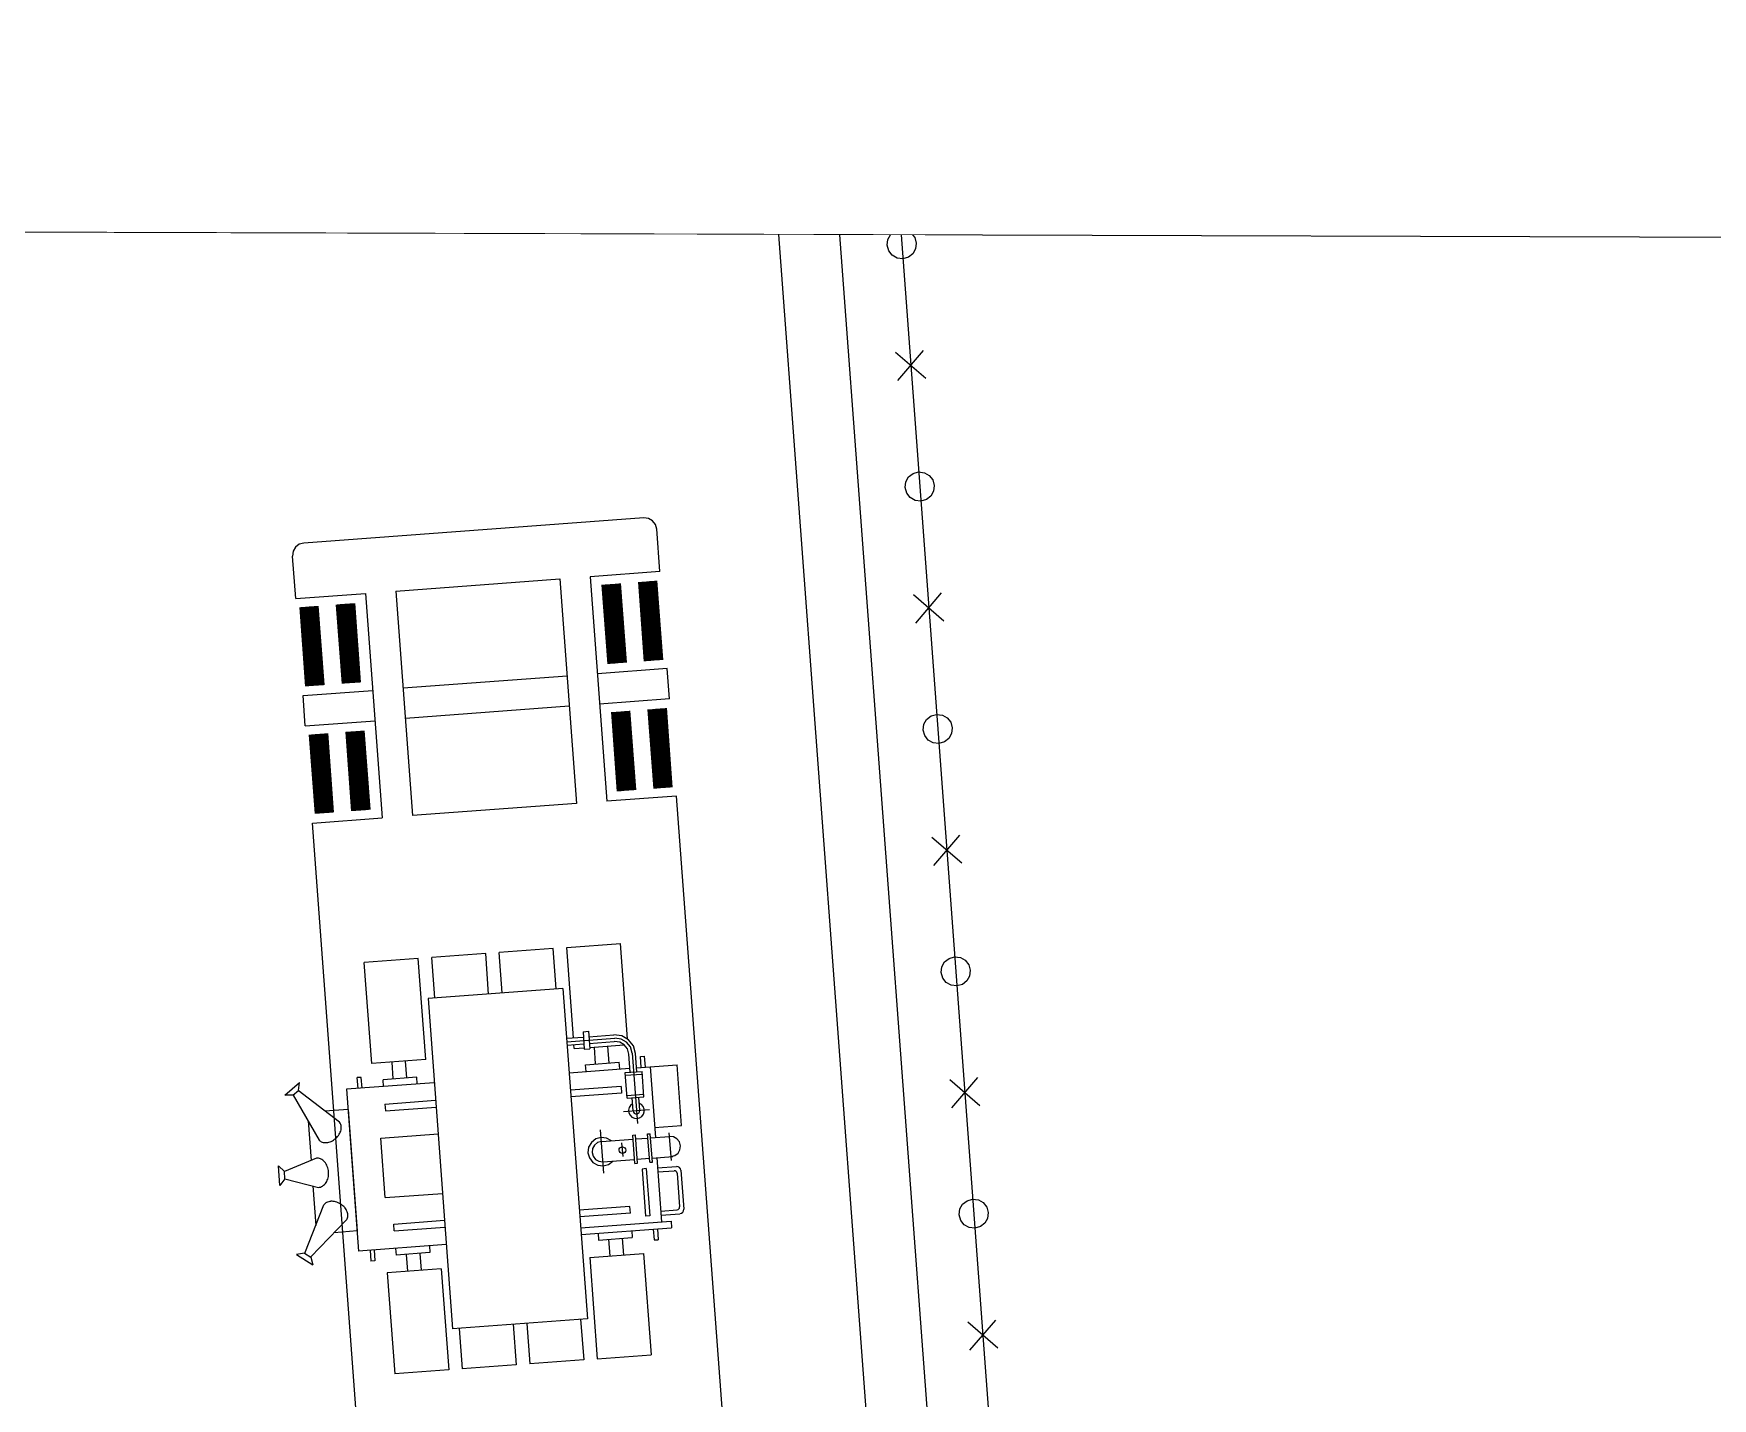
# Model space of a CAD drawing. Header units: millimetres. Extents: x 5990 to 6786, y 1103 to 1809.
# Drawn here: x 6512.75 to 6526.54, y 1547.03 to 1558.25 of the extents above; entities that cross this region are included whole.
import ezdxf
from ezdxf.enums import TextEntityAlignment as Align
from ezdxf.xclip import XClip

# ---------------------------------------------------------------- set-up
doc = ezdxf.new("R2010")
doc.units = ezdxf.units.MM
doc.header["$LTSCALE"] = 10
doc.header["$MEASUREMENT"] = 0
doc.header["$XCLIPFRAME"] = 2
doc.set_wipeout_variables(frame=1)
doc.layers.add('TX-PAPR', color=2, linetype='Continuous', plot=False)
doc.layers.add('TZ-BASE', color=253, linetype='Continuous')
doc.styles.add('PipeTools', font='GulimChe.ttf', dxfattribs={"height": 1250})

# ---------------------------------------------------------------- blocks, each defined once
blk = doc.blocks.new('JD-FJ67DH')
at = {"layer": 'TZ-BASE', "color": 8, "style": 'PipeTools', "flags": 1}
for tag, rotation, oblique, width, p in [('지반고', 335.7608, 359.9999, 0.999999, (680.024, 49.703, -1173.645)), ('비고', 335.7608, 0.0002, 1.000003, (680.024, 49.703, -1173.645)), ('지반고', 335.7608, 0.0002, 1.000003, (671.813, 31.466, -1173.645)), ('비고', 335.7608, 359.9999, 0.999999, (671.813, 31.466, -1173.645)), ('지반고', 232.0335, 359.9999, 1.000001, (648.284, 25.182, -1173.645)), ('비고', 232.0335, 359.9999, 1.000001, (648.284, 25.182, -1173.645)), ('지반고', 232.0335, 0.0001, 1.000003, (656.655, 18.65, -1173.645)), ('비고', 232.0335, 0.0001, 0.999996, (656.655, 18.65, -1173.645)), ('지반고', 335.7608, 0.0002, 1.000003, (663.602, 13.229, -1173.645)), ('비고', 335.7608, 359.9999, 0.999999, (663.602, 13.229, -1173.645)), ('지반고', 335.7608, 0.0002, 1.000003, (655.391, -5.008, -1173.645)), ('비고', 335.7608, 359.9999, 0.999999, (655.391, -5.008, -1173.645)), ('지반고', 335.7608, 359.9999, 0.999999, (647.181, -23.245, -1173.645)), ('비고', 335.7608, 359.9999, 0.999999, (647.181, -23.245, -1173.645))]:
    blk.add_attdef(tag, text='', height=0.00001, rotation=rotation, dxfattribs=dict(at, oblique=oblique, width=width)).set_placement(p, align=Align.MIDDLE_CENTER)
blk.add_wipeout([(521.533, 25.655), (636.414, 34.173), (632.859, 82.014), (517.978, 73.497)]).translate(0, 0, -1.705).dxf.layer = 'TZ-BASE'
at = {"layer": 'TZ-BASE', "extrusion": (-0.001809, 0.024344, 0.999702)}
for p, q in [((632.661, 82.031, -2.874), (635.793, 39.872, -1.842)), ((633.525, 71.965, -2.628), (633.277, 72.178, -2.634)), ((633.294, 71.948, -2.628), (633.507, 72.195, -2.634)), ((633.673, 69.973, -2.58), (633.425, 70.187, -2.585)), ((633.442, 69.956, -2.58), (633.655, 70.204, -2.585)), ((633.821, 67.982, -2.531), (633.573, 68.195, -2.537)), ((633.59, 67.965, -2.531), (633.803, 68.212, -2.537)), ((633.738, 65.973, -2.483), (633.951, 66.221, -2.488)), ((633.969, 65.99, -2.483), (633.721, 66.204, -2.488)), ((634.117, 63.999, -2.434), (633.869, 64.212, -2.44)), ((633.886, 63.982, -2.434), (634.099, 64.229, -2.44))]:
    blk.add_line(p, q, dxfattribs=at)
at = {"layer": 'TZ-BASE', "extrusion": (-0.000903428, 0.024082, 0.99971)}
for p, q in [((632.196, 81.496, -2.942), (635.302, 39.716, -1.932)), ((631.207, 70.821, -2.684), (628.415, 70.613, -2.682)), ((631.34, 70.38, -2.673), (631.314, 70.729, -2.682)), ((628.348, 70.157, -2.671), (628.322, 70.506, -2.679)), ((631.34, 70.38, -2.673), (630.767, 70.337, -2.673)), ((629.171, 70.219, -2.671), (630.517, 70.319, -2.673)), ((629.171, 70.219, -2.671), (629.308, 68.374, -2.627)), ((630.517, 70.319, -2.673), (630.654, 68.474, -2.628)), ((630.767, 70.337, -2.673), (630.904, 68.493, -2.628)), ((630.915, 69.621, -2.655), (630.867, 70.269, -2.671)), ((630.92, 69.622, -2.655), (630.872, 70.27, -2.671)), ((630.925, 69.622, -2.655), (630.877, 70.27, -2.671)), ((630.93, 69.622, -2.655), (630.882, 70.27, -2.671)), ((630.935, 69.623, -2.655), (630.887, 70.271, -2.671)), ((630.94, 69.623, -2.655), (630.892, 70.271, -2.671)), ((630.945, 69.624, -2.655), (630.897, 70.272, -2.671)), ((630.95, 69.624, -2.655), (630.902, 70.272, -2.671)), ((630.955, 69.624, -2.655), (630.907, 70.272, -2.671)), ((630.96, 69.625, -2.655), (630.912, 70.273, -2.671)), ((630.965, 69.625, -2.655), (630.917, 70.273, -2.671)), ((630.97, 69.625, -2.655), (630.922, 70.273, -2.671)), ((630.975, 69.626, -2.655), (630.927, 70.274, -2.671)), ((630.98, 69.626, -2.655), (630.932, 70.274, -2.671)), ((630.985, 69.627, -2.655), (630.937, 70.275, -2.671)), ((630.99, 69.627, -2.655), (630.942, 70.275, -2.671)), ((630.995, 69.627, -2.655), (630.947, 70.275, -2.671)), ((631, 69.628, -2.655), (630.952, 70.276, -2.671)), ((631.005, 69.628, -2.655), (630.957, 70.276, -2.671)), ((631.01, 69.628, -2.655), (630.962, 70.276, -2.671)), ((631.015, 69.629, -2.655), (630.967, 70.277, -2.671)), ((631.02, 69.629, -2.655), (630.972, 70.277, -2.671)), ((631.025, 69.63, -2.655), (630.977, 70.278, -2.671)), ((631.03, 69.63, -2.655), (630.982, 70.278, -2.671)), ((631.035, 69.63, -2.655), (630.987, 70.278, -2.671)), ((631.04, 69.631, -2.655), (630.992, 70.279, -2.671)), ((631.045, 69.631, -2.655), (630.997, 70.279, -2.671)), ((631.05, 69.631, -2.655), (631.002, 70.279, -2.671)), ((631.055, 69.632, -2.655), (631.007, 70.28, -2.671)), ((631.06, 69.632, -2.655), (631.012, 70.28, -2.671)), ((631.065, 69.632, -2.655), (631.017, 70.28, -2.671)), ((631.214, 69.644, -2.656), (631.166, 70.292, -2.671)), ((631.219, 69.644, -2.656), (631.171, 70.292, -2.671)), ((631.224, 69.644, -2.656), (631.176, 70.292, -2.671)), ((631.229, 69.645, -2.656), (631.181, 70.293, -2.671)), ((631.234, 69.645, -2.656), (631.186, 70.293, -2.671)), ((631.239, 69.645, -2.656), (631.191, 70.293, -2.671)), ((631.244, 69.646, -2.656), (631.196, 70.294, -2.671)), ((631.249, 69.646, -2.656), (631.201, 70.294, -2.671)), ((631.254, 69.647, -2.656), (631.206, 70.295, -2.671)), ((631.259, 69.647, -2.656), (631.211, 70.295, -2.671)), ((631.264, 69.647, -2.656), (631.216, 70.295, -2.671)), ((631.269, 69.648, -2.656), (631.221, 70.296, -2.671)), ((631.274, 69.648, -2.656), (631.226, 70.296, -2.671)), ((631.279, 69.648, -2.656), (631.231, 70.296, -2.671)), ((631.284, 69.649, -2.656), (631.236, 70.297, -2.671)), ((631.289, 69.649, -2.656), (631.241, 70.297, -2.671)), ((631.294, 69.65, -2.656), (631.246, 70.298, -2.671)), ((631.299, 69.65, -2.656), (631.251, 70.298, -2.671)), ((631.304, 69.65, -2.656), (631.256, 70.298, -2.671)), ((631.309, 69.651, -2.656), (631.261, 70.299, -2.671)), ((631.314, 69.651, -2.656), (631.266, 70.299, -2.671)), ((631.319, 69.651, -2.656), (631.271, 70.299, -2.671)), ((631.324, 69.652, -2.656), (631.276, 70.3, -2.671)), ((631.329, 69.652, -2.656), (631.281, 70.3, -2.671)), ((631.334, 69.652, -2.656), (631.286, 70.301, -2.671)), ((631.339, 69.653, -2.656), (631.291, 70.301, -2.671)), ((631.344, 69.653, -2.656), (631.296, 70.301, -2.671)), ((631.349, 69.654, -2.656), (631.301, 70.302, -2.671)), ((631.354, 69.654, -2.656), (631.306, 70.302, -2.671)), ((631.359, 69.654, -2.656), (631.311, 70.302, -2.671)), ((631.364, 69.655, -2.656), (631.316, 70.303, -2.671)), ((628.348, 70.157, -2.671), (628.922, 70.2, -2.671)), ((628.432, 69.437, -2.653), (628.384, 70.085, -2.669)), ((628.437, 69.437, -2.653), (628.389, 70.085, -2.669)), ((628.442, 69.438, -2.653), (628.394, 70.086, -2.669)), ((628.447, 69.438, -2.653), (628.399, 70.086, -2.669)), ((628.452, 69.438, -2.653), (628.404, 70.086, -2.669)), ((628.457, 69.439, -2.653), (628.409, 70.087, -2.669)), ((628.462, 69.439, -2.653), (628.414, 70.087, -2.669)), ((628.467, 69.439, -2.653), (628.419, 70.087, -2.669)), ((628.472, 69.44, -2.653), (628.424, 70.088, -2.669)), ((628.477, 69.44, -2.653), (628.429, 70.088, -2.669)), ((628.482, 69.441, -2.653), (628.434, 70.089, -2.669)), ((628.487, 69.441, -2.653), (628.439, 70.089, -2.669)), ((628.492, 69.441, -2.653), (628.444, 70.089, -2.669)), ((628.497, 69.442, -2.653), (628.449, 70.09, -2.669)), ((628.502, 69.442, -2.653), (628.454, 70.09, -2.669)), ((628.507, 69.442, -2.653), (628.459, 70.09, -2.669)), ((628.512, 69.443, -2.653), (628.464, 70.091, -2.669)), ((628.517, 69.443, -2.653), (628.469, 70.091, -2.669)), ((628.522, 69.444, -2.653), (628.474, 70.092, -2.669)), ((628.527, 69.444, -2.653), (628.479, 70.092, -2.669)), ((628.532, 69.444, -2.653), (628.484, 70.092, -2.669)), ((628.537, 69.445, -2.653), (628.489, 70.093, -2.669)), ((628.542, 69.445, -2.653), (628.494, 70.093, -2.669)), ((628.547, 69.445, -2.653), (628.499, 70.093, -2.669)), ((628.552, 69.446, -2.653), (628.504, 70.094, -2.669)), ((628.557, 69.446, -2.653), (628.508, 70.094, -2.669)), ((628.562, 69.446, -2.653), (628.513, 70.094, -2.669)), ((628.567, 69.447, -2.653), (628.518, 70.095, -2.669)), ((628.572, 69.447, -2.653), (628.523, 70.095, -2.669)), ((628.577, 69.448, -2.653), (628.528, 70.096, -2.669)), ((628.582, 69.448, -2.653), (628.533, 70.096, -2.669)), ((628.731, 69.459, -2.653), (628.683, 70.107, -2.669)), ((628.736, 69.459, -2.653), (628.688, 70.107, -2.669)), ((628.741, 69.46, -2.653), (628.693, 70.108, -2.669)), ((628.746, 69.46, -2.653), (628.698, 70.108, -2.669)), ((628.751, 69.461, -2.653), (628.703, 70.109, -2.669)), ((628.756, 69.461, -2.653), (628.708, 70.109, -2.669)), ((628.761, 69.461, -2.653), (628.713, 70.109, -2.669)), ((628.766, 69.462, -2.653), (628.718, 70.11, -2.669)), ((628.771, 69.462, -2.653), (628.723, 70.11, -2.669)), ((628.776, 69.462, -2.653), (628.728, 70.11, -2.669)), ((628.781, 69.463, -2.653), (628.733, 70.111, -2.669)), ((628.786, 69.463, -2.653), (628.738, 70.111, -2.669)), ((628.791, 69.464, -2.653), (628.743, 70.112, -2.669)), ((628.796, 69.464, -2.653), (628.748, 70.112, -2.669)), ((628.801, 69.464, -2.653), (628.753, 70.112, -2.669)), ((628.806, 69.465, -2.653), (628.758, 70.113, -2.669)), ((628.811, 69.465, -2.653), (628.763, 70.113, -2.669)), ((628.816, 69.465, -2.653), (628.768, 70.113, -2.669)), ((628.821, 69.466, -2.653), (628.773, 70.114, -2.669)), ((628.826, 69.466, -2.653), (628.778, 70.114, -2.669)), ((628.831, 69.466, -2.654), (628.783, 70.115, -2.669)), ((628.836, 69.467, -2.654), (628.788, 70.115, -2.669)), ((628.841, 69.467, -2.654), (628.793, 70.115, -2.669)), ((628.846, 69.468, -2.654), (628.798, 70.116, -2.669)), ((628.851, 69.468, -2.654), (628.803, 70.116, -2.669)), ((628.856, 69.468, -2.654), (628.808, 70.116, -2.669)), ((628.861, 69.469, -2.654), (628.813, 70.117, -2.669)), ((628.866, 69.469, -2.654), (628.818, 70.117, -2.669)), ((628.871, 69.469, -2.654), (628.823, 70.117, -2.669)), ((628.876, 69.47, -2.654), (628.828, 70.118, -2.669)), ((628.881, 69.47, -2.654), (628.833, 70.118, -2.669)), ((628.922, 70.2, -2.671), (629.059, 68.356, -2.627)), ((630.577, 69.521, -2.653), (629.23, 69.421, -2.652)), ((631.399, 69.582, -2.654), (630.826, 69.54, -2.653)), ((631.418, 69.333, -2.648), (631.399, 69.582, -2.654)), ((628.408, 69.36, -2.651), (628.981, 69.402, -2.652)), ((628.426, 69.111, -2.645), (628.408, 69.36, -2.651)), ((630.595, 69.272, -2.647), (629.249, 69.172, -2.646)), ((631.418, 69.333, -2.648), (630.845, 69.29, -2.647)), ((631.292, 68.597, -2.63), (631.244, 69.245, -2.646)), ((631.297, 68.597, -2.63), (631.249, 69.245, -2.646)), ((631.302, 68.598, -2.63), (631.254, 69.246, -2.646)), ((631.307, 68.598, -2.63), (631.259, 69.246, -2.646)), ((631.312, 68.598, -2.63), (631.264, 69.246, -2.646)), ((631.317, 68.599, -2.63), (631.269, 69.247, -2.646)), ((631.322, 68.599, -2.63), (631.274, 69.247, -2.646)), ((631.327, 68.599, -2.63), (631.279, 69.247, -2.646)), ((631.332, 68.6, -2.63), (631.284, 69.248, -2.646)), ((631.337, 68.6, -2.63), (631.289, 69.248, -2.646)), ((631.342, 68.6, -2.63), (631.294, 69.249, -2.646)), ((631.347, 68.601, -2.63), (631.299, 69.249, -2.646)), ((631.352, 68.601, -2.63), (631.304, 69.249, -2.646)), ((631.357, 68.602, -2.63), (631.309, 69.25, -2.646)), ((631.362, 68.602, -2.63), (631.314, 69.25, -2.646)), ((631.367, 68.602, -2.63), (631.319, 69.25, -2.646)), ((631.372, 68.603, -2.63), (631.324, 69.251, -2.646)), ((631.377, 68.603, -2.63), (631.329, 69.251, -2.646)), ((631.382, 68.603, -2.63), (631.334, 69.251, -2.646)), ((631.387, 68.604, -2.63), (631.339, 69.252, -2.646)), ((631.392, 68.604, -2.63), (631.344, 69.252, -2.646)), ((631.397, 68.605, -2.63), (631.349, 69.253, -2.646)), ((631.402, 68.605, -2.63), (631.354, 69.253, -2.646)), ((631.407, 68.605, -2.63), (631.359, 69.253, -2.646)), ((631.412, 68.606, -2.63), (631.364, 69.254, -2.646)), ((631.417, 68.606, -2.63), (631.369, 69.254, -2.646)), ((631.422, 68.606, -2.63), (631.374, 69.254, -2.646)), ((631.427, 68.607, -2.63), (631.379, 69.255, -2.646)), ((631.432, 68.607, -2.63), (631.384, 69.255, -2.646)), ((631.437, 68.608, -2.63), (631.389, 69.256, -2.646)), ((631.442, 68.608, -2.63), (631.394, 69.256, -2.646)), ((628.426, 69.111, -2.645), (629, 69.153, -2.646)), ((630.993, 68.575, -2.63), (630.945, 69.223, -2.646)), ((630.998, 68.575, -2.63), (630.95, 69.223, -2.646)), ((631.003, 68.575, -2.63), (630.955, 69.223, -2.646)), ((631.008, 68.576, -2.63), (630.96, 69.224, -2.646)), ((631.013, 68.576, -2.63), (630.965, 69.224, -2.646)), ((631.018, 68.576, -2.63), (630.97, 69.224, -2.646)), ((631.023, 68.577, -2.63), (630.975, 69.225, -2.646)), ((631.028, 68.577, -2.63), (630.98, 69.225, -2.646)), ((631.033, 68.578, -2.63), (630.985, 69.226, -2.646)), ((631.038, 68.578, -2.63), (630.99, 69.226, -2.646)), ((631.043, 68.578, -2.63), (630.995, 69.226, -2.646)), ((631.048, 68.579, -2.63), (631, 69.227, -2.646)), ((631.053, 68.579, -2.63), (631.005, 69.227, -2.646)), ((631.058, 68.579, -2.63), (631.01, 69.227, -2.646)), ((631.063, 68.58, -2.63), (631.015, 69.228, -2.646)), ((631.068, 68.58, -2.63), (631.02, 69.228, -2.646)), ((631.073, 68.58, -2.63), (631.025, 69.229, -2.646)), ((631.078, 68.581, -2.63), (631.03, 69.229, -2.646)), ((631.083, 68.581, -2.63), (631.035, 69.229, -2.646)), ((631.088, 68.582, -2.63), (631.04, 69.23, -2.646)), ((631.093, 68.582, -2.63), (631.045, 69.23, -2.646)), ((631.098, 68.582, -2.63), (631.05, 69.23, -2.646)), ((631.103, 68.583, -2.63), (631.054, 69.231, -2.646)), ((631.108, 68.583, -2.63), (631.059, 69.231, -2.646)), ((631.113, 68.583, -2.63), (631.064, 69.231, -2.646)), ((631.118, 68.584, -2.63), (631.069, 69.232, -2.646)), ((631.123, 68.584, -2.63), (631.074, 69.232, -2.646)), ((631.128, 68.585, -2.63), (631.079, 69.233, -2.646)), ((631.133, 68.585, -2.63), (631.084, 69.233, -2.646)), ((631.138, 68.585, -2.63), (631.089, 69.233, -2.646)), ((631.143, 68.586, -2.63), (631.094, 69.234, -2.646)), ((628.51, 68.39, -2.628), (628.462, 69.038, -2.644)), ((628.515, 68.39, -2.628), (628.467, 69.038, -2.644)), ((628.52, 68.391, -2.628), (628.472, 69.039, -2.644)), ((628.525, 68.391, -2.628), (628.477, 69.039, -2.644)), ((628.53, 68.392, -2.628), (628.482, 69.04, -2.644)), ((628.535, 68.392, -2.628), (628.487, 69.04, -2.644)), ((628.54, 68.392, -2.628), (628.492, 69.04, -2.644)), ((628.545, 68.393, -2.628), (628.497, 69.041, -2.644)), ((628.55, 68.393, -2.628), (628.502, 69.041, -2.644)), ((628.555, 68.393, -2.628), (628.507, 69.041, -2.644)), ((628.56, 68.394, -2.628), (628.512, 69.042, -2.644)), ((628.565, 68.394, -2.628), (628.516, 69.042, -2.644)), ((628.57, 68.394, -2.628), (628.521, 69.043, -2.644)), ((628.575, 68.395, -2.628), (628.526, 69.043, -2.644)), ((628.58, 68.395, -2.628), (628.531, 69.043, -2.644)), ((628.585, 68.396, -2.628), (628.536, 69.044, -2.644)), ((628.59, 68.396, -2.628), (628.541, 69.044, -2.644)), ((628.595, 68.396, -2.628), (628.546, 69.044, -2.644)), ((628.6, 68.397, -2.628), (628.551, 69.045, -2.644)), ((628.605, 68.397, -2.628), (628.556, 69.045, -2.644)), ((628.61, 68.397, -2.628), (628.561, 69.045, -2.644)), ((628.615, 68.398, -2.628), (628.566, 69.046, -2.644)), ((628.62, 68.398, -2.628), (628.571, 69.046, -2.644)), ((628.625, 68.399, -2.628), (628.576, 69.047, -2.644)), ((628.629, 68.399, -2.628), (628.581, 69.047, -2.644)), ((628.634, 68.399, -2.628), (628.586, 69.047, -2.644)), ((628.639, 68.4, -2.628), (628.591, 69.048, -2.644)), ((628.644, 68.4, -2.628), (628.596, 69.048, -2.644)), ((628.649, 68.4, -2.628), (628.601, 69.048, -2.644)), ((628.654, 68.401, -2.628), (628.606, 69.049, -2.644)), ((628.659, 68.401, -2.628), (628.611, 69.049, -2.644)), ((628.809, 68.412, -2.628), (628.761, 69.06, -2.644)), ((628.814, 68.413, -2.628), (628.766, 69.061, -2.644)), ((628.819, 68.413, -2.628), (628.771, 69.061, -2.644)), ((628.824, 68.413, -2.628), (628.776, 69.061, -2.644)), ((628.829, 68.414, -2.628), (628.781, 69.062, -2.644)), ((628.834, 68.414, -2.628), (628.786, 69.062, -2.644)), ((628.839, 68.414, -2.628), (628.791, 69.063, -2.644)), ((628.844, 68.415, -2.628), (628.796, 69.063, -2.644)), ((628.849, 68.415, -2.628), (628.801, 69.063, -2.644)), ((628.854, 68.416, -2.628), (628.806, 69.064, -2.644)), ((628.859, 68.416, -2.628), (628.811, 69.064, -2.644)), ((628.864, 68.416, -2.628), (628.816, 69.064, -2.644)), ((628.869, 68.417, -2.628), (628.821, 69.065, -2.644)), ((628.874, 68.417, -2.628), (628.826, 69.065, -2.644)), ((628.879, 68.417, -2.628), (628.831, 69.065, -2.644)), ((628.884, 68.418, -2.628), (628.836, 69.066, -2.644)), ((628.889, 68.418, -2.628), (628.841, 69.066, -2.644)), ((628.894, 68.419, -2.628), (628.846, 69.067, -2.644)), ((628.899, 68.419, -2.628), (628.851, 69.067, -2.644)), ((628.904, 68.419, -2.628), (628.856, 69.067, -2.644)), ((628.909, 68.42, -2.628), (628.861, 69.068, -2.644)), ((628.914, 68.42, -2.628), (628.866, 69.068, -2.644)), ((628.919, 68.42, -2.628), (628.871, 69.068, -2.644)), ((628.924, 68.421, -2.628), (628.876, 69.069, -2.644)), ((628.929, 68.421, -2.628), (628.88, 69.069, -2.644)), ((628.934, 68.422, -2.628), (628.885, 69.07, -2.644)), ((628.939, 68.422, -2.628), (628.89, 69.07, -2.644)), ((628.944, 68.422, -2.628), (628.895, 69.07, -2.644)), ((628.949, 68.423, -2.628), (628.9, 69.071, -2.644)), ((628.954, 68.423, -2.628), (628.905, 69.071, -2.644)), ((628.959, 68.423, -2.628), (628.91, 69.071, -2.644)), ((630.654, 68.474, -2.628), (629.308, 68.374, -2.627)), ((631.477, 68.535, -2.629), (630.904, 68.493, -2.628)), ((631.943, 62.265, -2.477), (631.477, 68.535, -2.629)), ((628.485, 68.313, -2.626), (629.059, 68.356, -2.627)), ((628.952, 62.042, -2.475), (628.485, 68.313, -2.626)), ((630.574, 67.29, -2.6), (631.017, 67.323, -2.6)), ((631.075, 66.539, -2.581), (631.017, 67.323, -2.6)), ((629.354, 67.2, -2.598), (628.911, 67.167, -2.598)), ((629.416, 66.369, -2.578), (629.354, 67.2, -2.598)), ((629.909, 67.241, -2.599), (629.465, 67.208, -2.599)), ((629.909, 67.241, -2.599), (629.465, 67.208, -2.599)), ((629.49, 66.876, -2.59), (629.465, 67.208, -2.599)), ((629.49, 66.876, -2.59), (629.465, 67.208, -2.599)), ((629.933, 66.908, -2.591), (629.909, 67.241, -2.599)), ((629.933, 66.908, -2.591), (629.909, 67.241, -2.599)), ((630.463, 67.282, -2.599), (630.019, 67.249, -2.599)), ((630.463, 67.282, -2.599), (630.019, 67.249, -2.599)), ((630.044, 66.917, -2.591), (630.019, 67.249, -2.599)), ((630.044, 66.917, -2.591), (630.019, 67.249, -2.599)), ((630.488, 66.95, -2.591), (630.463, 67.282, -2.599)), ((630.488, 66.95, -2.591), (630.463, 67.282, -2.599)), ((630.629, 66.548, -2.582), (630.574, 67.29, -2.6)), ((628.973, 66.336, -2.578), (628.911, 67.167, -2.598)), ((630.543, 66.954, -2.591), (629.435, 66.871, -2.59)), ((630.543, 66.954, -2.591), (629.435, 66.871, -2.59)), ((630.543, 66.954, -2.591), (630.745, 64.239, -2.526)), ((630.543, 66.954, -2.591), (630.745, 64.239, -2.526)), ((629.435, 66.871, -2.59), (629.636, 64.157, -2.525)), ((629.435, 66.871, -2.59), (629.636, 64.157, -2.525)), ((630.573, 66.544, -2.582), (630.712, 66.554, -2.582)), ((630.573, 66.544, -2.582), (630.712, 66.554, -2.582)), ((630.575, 66.516, -2.581), (630.969, 66.545, -2.581)), ((630.578, 66.488, -2.58), (630.716, 66.499, -2.58)), ((630.578, 66.488, -2.58), (630.716, 66.499, -2.58)), ((630.635, 66.459, -2.579), (630.633, 66.492, -2.58)), ((630.635, 66.459, -2.579), (630.633, 66.492, -2.58)), ((630.709, 66.598, -2.583), (630.753, 66.602, -2.583)), ((630.709, 66.598, -2.583), (630.753, 66.602, -2.583)), ((630.709, 66.598, -2.583), (630.719, 66.454, -2.579)), ((630.709, 66.598, -2.583), (630.719, 66.454, -2.579)), ((630.753, 66.602, -2.583), (630.764, 66.458, -2.579)), ((630.753, 66.602, -2.583), (630.764, 66.458, -2.579)), ((630.756, 66.557, -2.582), (630.961, 66.573, -2.582)), ((630.756, 66.557, -2.582), (630.961, 66.573, -2.582)), ((630.76, 66.502, -2.58), (630.965, 66.517, -2.581)), ((630.76, 66.502, -2.58), (630.965, 66.517, -2.581)), ((630.763, 66.469, -2.58), (631.047, 66.49, -2.58)), ((630.763, 66.469, -2.58), (631.047, 66.49, -2.58)), ((629.416, 66.369, -2.578), (628.973, 66.336, -2.578)), ((629.149, 66.21, -2.575), (629.139, 66.348, -2.578)), ((629.149, 66.21, -2.575), (629.139, 66.348, -2.578)), ((629.26, 66.218, -2.575), (629.25, 66.356, -2.578)), ((629.26, 66.218, -2.575), (629.25, 66.356, -2.578)), ((630.635, 66.459, -2.579), (630.719, 66.465, -2.58)), ((630.635, 66.459, -2.579), (630.719, 66.465, -2.58)), ((630.719, 66.454, -2.579), (630.764, 66.458, -2.579)), ((630.719, 66.454, -2.579), (630.764, 66.458, -2.579)), ((630.812, 66.333, -2.576), (630.802, 66.472, -2.58)), ((630.812, 66.333, -2.576), (630.802, 66.472, -2.58)), ((630.923, 66.341, -2.576), (630.913, 66.48, -2.58)), ((630.923, 66.341, -2.576), (630.913, 66.48, -2.58)), ((631.096, 66.265, -2.574), (631.085, 66.415, -2.578)), ((631.096, 66.265, -2.574), (631.085, 66.415, -2.578)), ((631.112, 66.422, -2.578), (631.155, 65.844, -2.564)), ((631.151, 66.269, -2.574), (631.14, 66.419, -2.578)), ((631.151, 66.269, -2.574), (631.14, 66.419, -2.578)), ((631.181, 66.394, -2.577), (631.214, 66.396, -2.577)), ((631.181, 66.394, -2.577), (631.214, 66.396, -2.577)), ((631.187, 66.305, -2.575), (631.181, 66.394, -2.577)), ((631.187, 66.305, -2.575), (631.181, 66.394, -2.577)), ((631.221, 66.308, -2.575), (631.214, 66.396, -2.577)), ((631.221, 66.308, -2.575), (631.214, 66.396, -2.577)), ((628.886, 66.223, -2.575), (628.853, 66.221, -2.575)), ((628.886, 66.223, -2.575), (628.853, 66.221, -2.575)), ((628.86, 66.132, -2.573), (628.853, 66.221, -2.575)), ((628.86, 66.132, -2.573), (628.853, 66.221, -2.575)), ((628.893, 66.135, -2.573), (628.886, 66.223, -2.575)), ((628.893, 66.135, -2.573), (628.886, 66.223, -2.575)), ((629.343, 66.224, -2.575), (629.066, 66.203, -2.575)), ((629.343, 66.224, -2.575), (629.066, 66.203, -2.575)), ((629.347, 66.169, -2.574), (629.343, 66.224, -2.575)), ((629.347, 66.169, -2.574), (629.343, 66.224, -2.575)), ((630.594, 66.261, -2.575), (631.093, 66.298, -2.575)), ((630.594, 66.261, -2.575), (631.093, 66.298, -2.575)), ((630.729, 66.327, -2.576), (631.006, 66.347, -2.576)), ((630.729, 66.327, -2.576), (631.006, 66.347, -2.576)), ((630.733, 66.272, -2.575), (630.729, 66.327, -2.576)), ((630.733, 66.272, -2.575), (630.729, 66.327, -2.576)), ((631.01, 66.292, -2.575), (631.006, 66.347, -2.576)), ((631.01, 66.292, -2.575), (631.006, 66.347, -2.576)), ((631.054, 66.262, -2.574), (631.193, 66.272, -2.574)), ((631.07, 66.051, -2.569), (631.054, 66.262, -2.574)), ((631.056, 66.24, -2.574), (631.194, 66.25, -2.574)), ((631.149, 66.302, -2.575), (631.481, 66.327, -2.575)), ((631.149, 66.302, -2.575), (631.481, 66.327, -2.575)), ((631.208, 66.062, -2.569), (631.193, 66.272, -2.574)), ((631.259, 66.311, -2.575), (631.303, 65.729, -2.561)), ((631.259, 66.311, -2.575), (631.303, 65.729, -2.561)), ((631.518, 65.828, -2.563), (631.481, 66.327, -2.575)), ((631.518, 65.828, -2.563), (631.481, 66.327, -2.575)), ((628.258, 66.077, -2.572), (628.378, 66.182, -2.575)), ((628.325, 66.076, -2.572), (628.258, 66.077, -2.572)), ((628.325, 66.076, -2.572), (628.37, 66.115, -2.573)), ((628.328, 66.078, -2.572), (628.54, 65.708, -2.563)), ((628.707, 65.855, -2.567), (628.369, 66.114, -2.573)), ((628.37, 66.115, -2.573), (628.378, 66.182, -2.575)), ((629.486, 66.179, -2.574), (628.766, 66.125, -2.573)), ((628.766, 66.125, -2.573), (628.864, 64.796, -2.541)), ((629.07, 66.148, -2.573), (629.066, 66.203, -2.575)), ((629.07, 66.148, -2.573), (629.066, 66.203, -2.575)), ((631.021, 66.148, -2.572), (630.605, 66.117, -2.571)), ((631.021, 66.148, -2.572), (630.605, 66.117, -2.571)), ((631.025, 66.093, -2.57), (630.609, 66.062, -2.57)), ((631.021, 66.148, -2.572), (631.025, 66.093, -2.57)), ((631.068, 66.074, -2.57), (631.207, 66.084, -2.57)), ((628.778, 65.96, -2.569), (628.588, 65.946, -2.569)), ((628.778, 65.96, -2.569), (628.588, 65.946, -2.569)), ((628.778, 65.96, -2.569), (628.588, 65.946, -2.569)), ((628.778, 65.96, -2.569), (628.588, 65.946, -2.569)), ((628.778, 65.96, -2.569), (628.852, 64.961, -2.545)), ((629.081, 66.004, -2.57), (629.497, 66.035, -2.57)), ((629.081, 66.004, -2.57), (629.497, 66.035, -2.57)), ((629.081, 66.004, -2.57), (629.085, 65.948, -2.569)), ((629.081, 66.004, -2.57), (629.085, 65.948, -2.569)), ((629.085, 65.948, -2.569), (629.501, 65.979, -2.569)), ((629.085, 65.948, -2.569), (629.501, 65.979, -2.569)), ((631.04, 65.943, -2.567), (631.254, 65.959, -2.567)), ((631.07, 66.051, -2.569), (631.208, 66.062, -2.569)), ((631.119, 65.949, -2.567), (631.111, 66.054, -2.569)), ((631.175, 65.953, -2.567), (631.167, 66.059, -2.569)), ((628.45, 65.865, -2.567), (628.474, 65.541, -2.559)), ((628.45, 65.865, -2.567), (628.474, 65.541, -2.559)), ((631.297, 65.812, -2.563), (631.518, 65.828, -2.563)), ((631.297, 65.812, -2.563), (631.518, 65.828, -2.563)), ((629.046, 65.723, -2.563), (629.517, 65.758, -2.564)), ((629.082, 65.235, -2.551), (629.046, 65.723, -2.563)), ((630.879, 65.435, -2.555), (630.852, 65.791, -2.563)), ((630.879, 65.435, -2.555), (630.852, 65.791, -2.563)), ((630.859, 65.696, -2.561), (631.12, 65.715, -2.561)), ((630.859, 65.696, -2.561), (631.12, 65.715, -2.561)), ((631.037, 65.572, -2.558), (631.028, 65.684, -2.56)), ((631.037, 65.572, -2.558), (631.028, 65.684, -2.56)), ((631.117, 65.749, -2.562), (631.14, 65.75, -2.562)), ((631.117, 65.749, -2.562), (631.14, 65.75, -2.562)), ((631.135, 65.516, -2.556), (631.117, 65.749, -2.562)), ((631.135, 65.516, -2.556), (631.117, 65.749, -2.562)), ((631.157, 65.517, -2.556), (631.14, 65.75, -2.562)), ((631.157, 65.517, -2.556), (631.14, 65.75, -2.562)), ((631.142, 65.717, -2.561), (631.242, 65.724, -2.561)), ((631.142, 65.717, -2.561), (631.242, 65.724, -2.561)), ((631.239, 65.758, -2.562), (631.261, 65.759, -2.562)), ((631.239, 65.758, -2.562), (631.261, 65.759, -2.562)), ((631.257, 65.525, -2.556), (631.239, 65.758, -2.562)), ((631.257, 65.525, -2.556), (631.239, 65.758, -2.562)), ((631.279, 65.527, -2.556), (631.261, 65.759, -2.562)), ((631.279, 65.527, -2.556), (631.261, 65.759, -2.562)), ((631.264, 65.726, -2.561), (631.42, 65.738, -2.561)), ((631.264, 65.726, -2.561), (631.42, 65.738, -2.561)), ((631.434, 65.541, -2.557), (631.417, 65.768, -2.562)), ((631.434, 65.541, -2.557), (631.417, 65.768, -2.562)), ((628.518, 65.559, -2.56), (628.255, 65.449, -2.557)), ((630.872, 65.53, -2.557), (631.132, 65.549, -2.557)), ((630.872, 65.53, -2.557), (631.132, 65.549, -2.557)), ((631.154, 65.551, -2.557), (631.254, 65.558, -2.557)), ((631.154, 65.551, -2.557), (631.254, 65.558, -2.557)), ((631.257, 65.525, -2.556), (631.279, 65.527, -2.556)), ((631.257, 65.525, -2.556), (631.279, 65.527, -2.556)), ((631.276, 65.56, -2.557), (631.445, 65.572, -2.557)), ((631.276, 65.56, -2.557), (631.445, 65.572, -2.557)), ((631.315, 65.563, -2.557), (631.354, 65.036, -2.545)), ((631.315, 65.563, -2.557), (631.354, 65.036, -2.545)), ((628.218, 65.336, -2.555), (628.206, 65.495, -2.558)), ((628.255, 65.449, -2.557), (628.206, 65.495, -2.558)), ((628.259, 65.389, -2.556), (628.218, 65.336, -2.555)), ((628.259, 65.389, -2.556), (628.255, 65.449, -2.557)), ((628.259, 65.389, -2.556), (628.536, 65.319, -2.554)), ((631.135, 65.516, -2.556), (631.157, 65.517, -2.556)), ((631.135, 65.516, -2.556), (631.157, 65.517, -2.556)), ((631.227, 65.473, -2.555), (631.194, 65.47, -2.555)), ((631.194, 65.47, -2.555), (631.223, 65.082, -2.546)), ((631.227, 65.473, -2.555), (631.256, 65.085, -2.546)), ((631.321, 65.48, -2.555), (631.476, 65.491, -2.555)), ((631.324, 65.446, -2.554), (631.457, 65.456, -2.555)), ((631.481, 65.436, -2.554), (631.501, 65.159, -2.547)), ((631.512, 65.46, -2.555), (631.536, 65.139, -2.547)), ((628.489, 65.331, -2.554), (628.514, 65.007, -2.546)), ((628.489, 65.331, -2.554), (628.514, 65.007, -2.546)), ((629.082, 65.235, -2.551), (629.554, 65.27, -2.552)), ((628.424, 64.778, -2.541), (628.579, 65.175, -2.55)), ((631.094, 65.162, -2.548), (630.678, 65.131, -2.547)), ((631.098, 65.106, -2.546), (631.094, 65.162, -2.548)), ((631.348, 65.125, -2.547), (631.481, 65.135, -2.547)), ((628.767, 65.055, -2.547), (628.471, 64.748, -2.54)), ((629.154, 65.018, -2.546), (629.57, 65.049, -2.546)), ((629.158, 64.962, -2.545), (629.154, 65.018, -2.546)), ((629.158, 64.962, -2.545), (629.574, 64.993, -2.545)), ((631.098, 65.106, -2.546), (630.683, 65.076, -2.546)), ((630.689, 64.987, -2.544), (631.432, 65.042, -2.545)), ((630.689, 64.987, -2.544), (631.432, 65.042, -2.545)), ((630.693, 64.931, -2.543), (631.436, 64.987, -2.543)), ((630.693, 64.931, -2.543), (631.436, 64.987, -2.543)), ((631.256, 65.085, -2.546), (631.223, 65.082, -2.546)), ((631.286, 64.976, -2.543), (631.293, 64.887, -2.541)), ((631.286, 64.976, -2.543), (631.293, 64.887, -2.541)), ((631.32, 64.978, -2.543), (631.326, 64.889, -2.541)), ((631.32, 64.978, -2.543), (631.326, 64.889, -2.541)), ((631.35, 65.092, -2.546), (631.505, 65.103, -2.546)), ((631.432, 65.042, -2.545), (631.436, 64.987, -2.543)), ((631.432, 65.042, -2.545), (631.436, 64.987, -2.543)), ((628.852, 64.961, -2.545), (628.663, 64.947, -2.545)), ((628.852, 64.961, -2.545), (628.663, 64.947, -2.545)), ((629.585, 64.849, -2.542), (628.864, 64.796, -2.541)), ((629.446, 64.839, -2.541), (629.45, 64.783, -2.54)), ((629.446, 64.839, -2.541), (629.45, 64.783, -2.54)), ((630.832, 64.942, -2.543), (630.836, 64.886, -2.541)), ((630.832, 64.942, -2.543), (630.836, 64.886, -2.541)), ((630.836, 64.886, -2.541), (631.113, 64.907, -2.542)), ((630.836, 64.886, -2.541), (631.113, 64.907, -2.542)), ((630.919, 64.893, -2.541), (630.929, 64.754, -2.538)), ((630.919, 64.893, -2.541), (630.929, 64.754, -2.538)), ((631.03, 64.901, -2.542), (631.04, 64.762, -2.538)), ((631.03, 64.901, -2.542), (631.04, 64.762, -2.538)), ((631.109, 64.962, -2.543), (631.113, 64.907, -2.542)), ((631.109, 64.962, -2.543), (631.113, 64.907, -2.542)), ((631.293, 64.887, -2.541), (631.326, 64.889, -2.541)), ((631.293, 64.887, -2.541), (631.326, 64.889, -2.541)), ((628.421, 64.78, -2.541), (628.355, 64.768, -2.541)), ((628.355, 64.768, -2.541), (628.489, 64.682, -2.539)), ((628.421, 64.78, -2.541), (628.472, 64.747, -2.54)), ((628.472, 64.747, -2.54), (628.489, 64.682, -2.539)), ((628.959, 64.803, -2.541), (628.965, 64.714, -2.539)), ((628.959, 64.803, -2.541), (628.965, 64.714, -2.539)), ((628.998, 64.716, -2.539), (628.965, 64.714, -2.539)), ((628.998, 64.716, -2.539), (628.965, 64.714, -2.539)), ((628.992, 64.805, -2.541), (628.998, 64.716, -2.539)), ((628.992, 64.805, -2.541), (628.998, 64.716, -2.539)), ((629.169, 64.818, -2.541), (629.173, 64.763, -2.54)), ((629.169, 64.818, -2.541), (629.173, 64.763, -2.54)), ((629.45, 64.783, -2.54), (629.173, 64.763, -2.54)), ((629.45, 64.783, -2.54), (629.173, 64.763, -2.54)), ((629.256, 64.769, -2.54), (629.267, 64.63, -2.537)), ((629.256, 64.769, -2.54), (629.267, 64.63, -2.537)), ((629.367, 64.777, -2.54), (629.378, 64.639, -2.537)), ((629.367, 64.777, -2.54), (629.378, 64.639, -2.537)), ((630.763, 64.742, -2.538), (631.206, 64.775, -2.538)), ((630.763, 64.742, -2.538), (630.825, 63.911, -2.518)), ((631.206, 64.775, -2.538), (631.268, 63.944, -2.518)), ((629.544, 64.651, -2.537), (629.1, 64.618, -2.536)), ((629.1, 64.618, -2.536), (629.162, 63.787, -2.516)), ((629.544, 64.651, -2.537), (629.606, 63.82, -2.517)), ((630.745, 64.239, -2.526), (629.636, 64.157, -2.525)), ((630.745, 64.239, -2.526), (629.636, 64.157, -2.525)), ((629.692, 64.161, -2.525), (629.716, 63.828, -2.517)), ((629.692, 64.161, -2.525), (629.716, 63.828, -2.517)), ((630.135, 64.194, -2.525), (630.16, 63.861, -2.517)), ((630.135, 64.194, -2.525), (630.16, 63.861, -2.517)), ((630.246, 64.202, -2.525), (630.271, 63.869, -2.517)), ((630.246, 64.202, -2.525), (630.271, 63.869, -2.517)), ((630.689, 64.235, -2.526), (630.714, 63.902, -2.518)), ((630.689, 64.235, -2.526), (630.714, 63.902, -2.518)), ((630.714, 63.902, -2.518), (630.271, 63.869, -2.517)), ((630.714, 63.902, -2.518), (630.271, 63.869, -2.517)), ((630.825, 63.911, -2.518), (631.268, 63.944, -2.518)), ((629.606, 63.82, -2.517), (629.162, 63.787, -2.516)), ((630.16, 63.861, -2.517), (629.716, 63.828, -2.517)), ((630.16, 63.861, -2.517), (629.716, 63.828, -2.517))]:
    blk.add_line(p, q, dxfattribs=at)
at = {"layer": 'TZ-BASE', "extrusion": (0.000905823, -0.000262335, 1), "const_width": 0.5, "elevation": -1173.097}
blk.add_lwpolyline([(634.034, 77.5), (633.72, 81.725), (519.037, 73.191), (522.591, 25.349), (616.664, 32.34)], dxfattribs=at)
at = {"layer": 'TZ-BASE', "ltscale": 10, "extrusion": (0.000905823, -0.000262335, 1)}
for points, elevation in [([(520.607, 72.305), (632.298, 80.616)], -1173.097), ([(632.834, 80.154), (635.639, 42.396)], -1172.997)]:
    blk.add_lwpolyline(points, dxfattribs=dict(at, elevation=elevation))
at = {"layer": 'TZ-BASE', "extrusion": (-0.001809, 0.024344, 0.999702)}
for centre in [(-637, -25.992, -2.021), (-637, -23.995, -2.022), (-637, -21.997, -2.022), (-637, -19.999, -2.022), (-637, -18.002, -2.022)]:
    blk.add_circle(centre, 0.12, dxfattribs=at)
at = {"layer": 'TZ-BASE', "extrusion": (-0.000903428, 0.024082, 0.99971)}
blk.add_circle((-633.049, -41.972, -1.548), 0.0278, dxfattribs=at)
blk.add_circle((-633.049, -41.972, -1.548), 0.0278, dxfattribs=at)
for centre, radius, start, end in [((-633.422, -47.059, -1.548), 0.1, 182.102, 272.102), ((-630.624, -46.957, -1.548), 0.1, 272.102, 2.102), ((-633.02, -42.755, -1.548), 0.167, 182.102, 272.102), ((-633.02, -42.755, -1.548), 0.167, 182.102, 272.102), ((-633.02, -42.755, -1.548), 0.111, 182.102, 272.102), ((-633.02, -42.755, -1.548), 0.111, 182.102, 272.102), ((-633.025, -42.761, -1.548), 0.133, 182.102, 272.102), ((-633.176, -42.293, -1.548), 0.0648, 297.4789, 246.725), ((-633.176, -42.293, -1.548), 0.0278, 2.102, 182.102), ((-633.176, -42.293, -1.548), 0.0278, 2.102, 182.102), ((-630.69, -42.252, -1.548), 0.0576, 188.8281, 218.9719), ((-630.69, -42.252, -1.548), 0.0576, 188.8281, 218.9719), ((-630.66, -42.248, -1.548), 0.0875, 164.4721, 188.8281), ((-630.66, -42.248, -1.548), 0.0875, 164.4721, 188.8281), ((-630.606, -42.185, -1.548), 0.0576, 38.9719, 69.1156), ((-630.606, -42.185, -1.548), 0.0576, 38.9719, 69.1156), ((-630.616, -42.213, -1.548), 0.0875, 69.1156, 93.4716), ((-630.616, -42.213, -1.548), 0.0875, 69.1156, 93.4716), ((-630.615, -42.242, -1.548), 0.117, 93.4716, 112.5116), ((-630.615, -42.242, -1.548), 0.117, 93.4716, 112.5116), ((-630.6, -42.278, -1.548), 0.156, 112.5116, 128.9719), ((-630.6, -42.278, -1.548), 0.156, 112.5116, 128.9719), ((-630.6, -42.278, -1.548), 0.156, 128.9719, 145.4321), ((-630.6, -42.278, -1.548), 0.156, 128.9719, 145.4321), ((-630.632, -42.256, -1.548), 0.117, 145.4321, 164.4721), ((-630.632, -42.256, -1.548), 0.117, 145.4321, 164.4721), ((-632.882, -41.966, -1.548), 0.117, 227.6866, 136.5173), ((-632.882, -41.966, -1.548), 0.117, 227.6866, 136.5173), ((-632.882, -41.966, -1.548), 0.0834, 272.102, 92.102), ((-632.882, -41.966, -1.548), 0.0834, 272.102, 92.102), ((-633.443, -41.987, -1.548), 0.0834, 92.102, 272.102), ((-633.443, -41.987, -1.548), 0.0834, 92.102, 272.102), ((-630.537, -41.932, -1.548), 0.0688, 243.2276, 272.102), ((-630.537, -41.932, -1.548), 0.0688, 243.2276, 272.102), ((-630.524, -41.906, -1.548), 0.0972, 219.0136, 243.2276), ((-630.524, -41.906, -1.548), 0.0972, 219.0136, 243.2276), ((-630.503, -41.889, -1.548), 0.124, 199.3846, 219.0136), ((-630.503, -41.889, -1.548), 0.124, 199.3846, 219.0136), ((-630.504, -41.868, -1.548), 0.124, 145.1903, 164.8193), ((-630.504, -41.868, -1.548), 0.124, 145.1903, 164.8193), ((-630.469, -41.877, -1.548), 0.16, 182.102, 199.3846), ((-630.469, -41.877, -1.548), 0.16, 182.102, 199.3846), ((-630.469, -41.877, -1.548), 0.16, 164.8193, 182.102), ((-630.469, -41.877, -1.548), 0.16, 164.8193, 182.102), ((-633.468, -41.765, -1.548), 0.0222, 182.102, 272.102), ((-633.489, -41.788, -1.548), 0.0333, 182.102, 272.102), ((-630.54, -41.828, -1.548), 0.0688, 92.102, 120.9763), ((-630.54, -41.828, -1.548), 0.0688, 92.102, 120.9763), ((-630.526, -41.853, -1.548), 0.0972, 120.9763, 145.1903), ((-630.526, -41.853, -1.548), 0.0972, 120.9763, 145.1903), ((-630.628, -41.581, -1.548), 0.0576, 295.0883, 325.2321), ((-630.628, -41.581, -1.548), 0.0576, 295.0883, 325.2321), ((-630.641, -41.554, -1.548), 0.0875, 270.7323, 295.0883), ((-630.641, -41.554, -1.548), 0.0875, 270.7323, 295.0883), ((-630.641, -41.525, -1.548), 0.117, 251.6923, 270.7323), ((-630.641, -41.525, -1.548), 0.117, 251.6923, 270.7323), ((-630.629, -41.488, -1.548), 0.156, 235.2321, 251.6923), ((-630.629, -41.488, -1.548), 0.156, 235.2321, 251.6923), ((-630.629, -41.488, -1.548), 0.156, 218.7718, 235.2321), ((-630.629, -41.488, -1.548), 0.156, 218.7718, 235.2321), ((-630.659, -41.512, -1.548), 0.117, 199.7318, 218.7718), ((-630.659, -41.512, -1.548), 0.117, 199.7318, 218.7718), ((-630.687, -41.522, -1.548), 0.0875, 175.3758, 199.7318), ((-630.687, -41.522, -1.548), 0.0875, 175.3758, 199.7318), ((-633.478, -41.487, -1.548), 0.0222, 92.102, 182.102), ((-633.501, -41.466, -1.548), 0.0333, 92.102, 182.102), ((-630.716, -41.52, -1.548), 0.0576, 145.2321, 175.3758), ((-630.716, -41.52, -1.548), 0.0576, 145.2321, 175.3758)]:
    blk.add_arc(centre, radius, start, end, dxfattribs=at)
at = {"layer": 'TZ-BASE', "color": 8, "style": 'PipeTools', "oblique": 359.9999, "flags": 1}
for tag, width in [('지반고', 1.000002), ('비고', 1.000001)]:
    blk.add_attdef(tag, text='', height=0.00001, rotation=232.0335, dxfattribs=dict(at, width=width)).set_placement((632.517, 37.487, -1173.645), align=Align.MIDDLE_CENTER)

msp = doc.modelspace()

# ---------------------------------------------------------------- block references
at = {"layer": 'TZ-BASE'}
ref = msp.add_blockref('JD-FJ67DH', (5886.554, 1483.446), dxfattribs=at)
XClip(ref).set_block_clipping_path([(358.5818809071, 73.9502363264), (361.6070430359, -76.0592658575), (693.4538319083, -77.0310590277), (706.0197697019, 72.932785567)])

# ---------------------------------------------------------------- next in the draw order: linework, layer by layer
at = {"layer": 'TX-PAPR', "elevation": 0.004, "flags": 128}
msp.add_lwpolyline([(6245.136, 1557.396), (6248.161, 1407.387), (6580.008, 1406.415), (6592.574, 1556.379)], close=True, dxfattribs=at)

doc.saveas('drawing.dxf')
